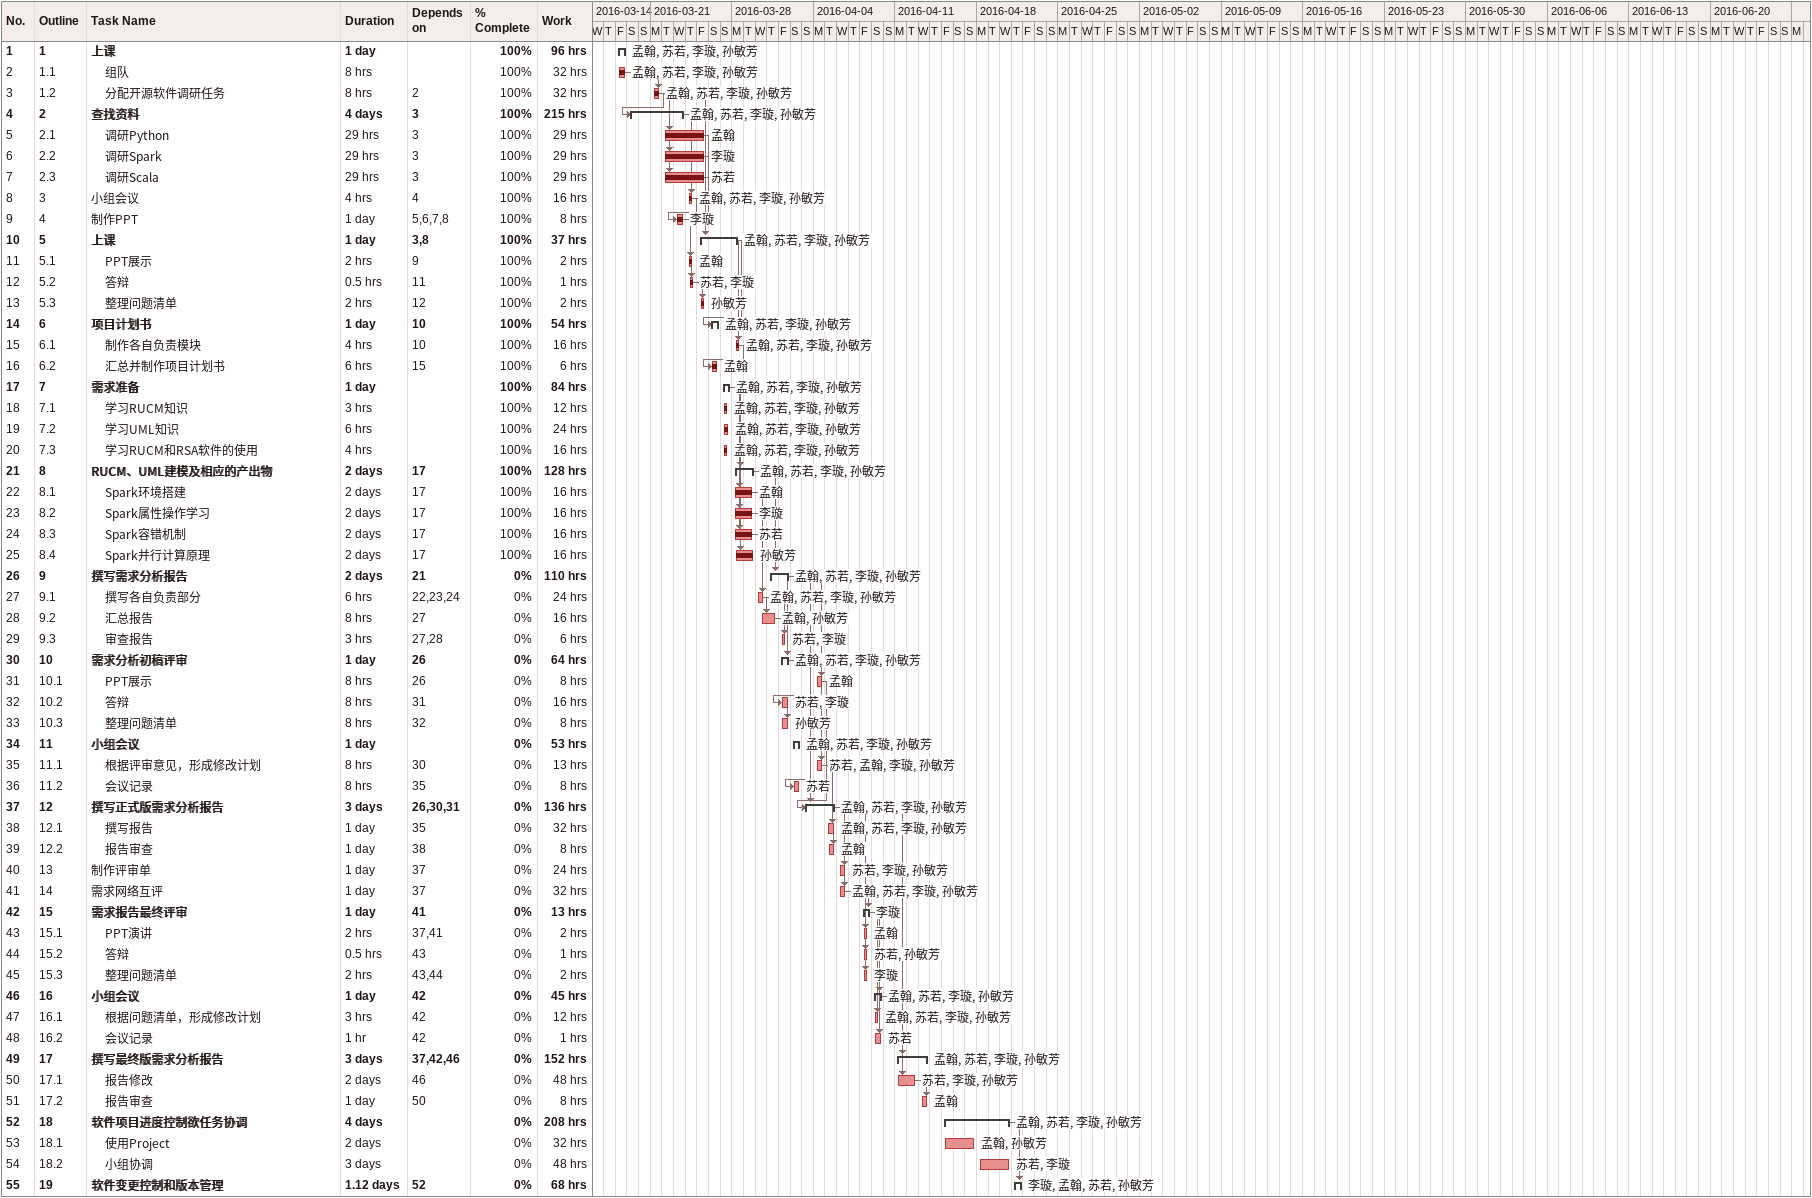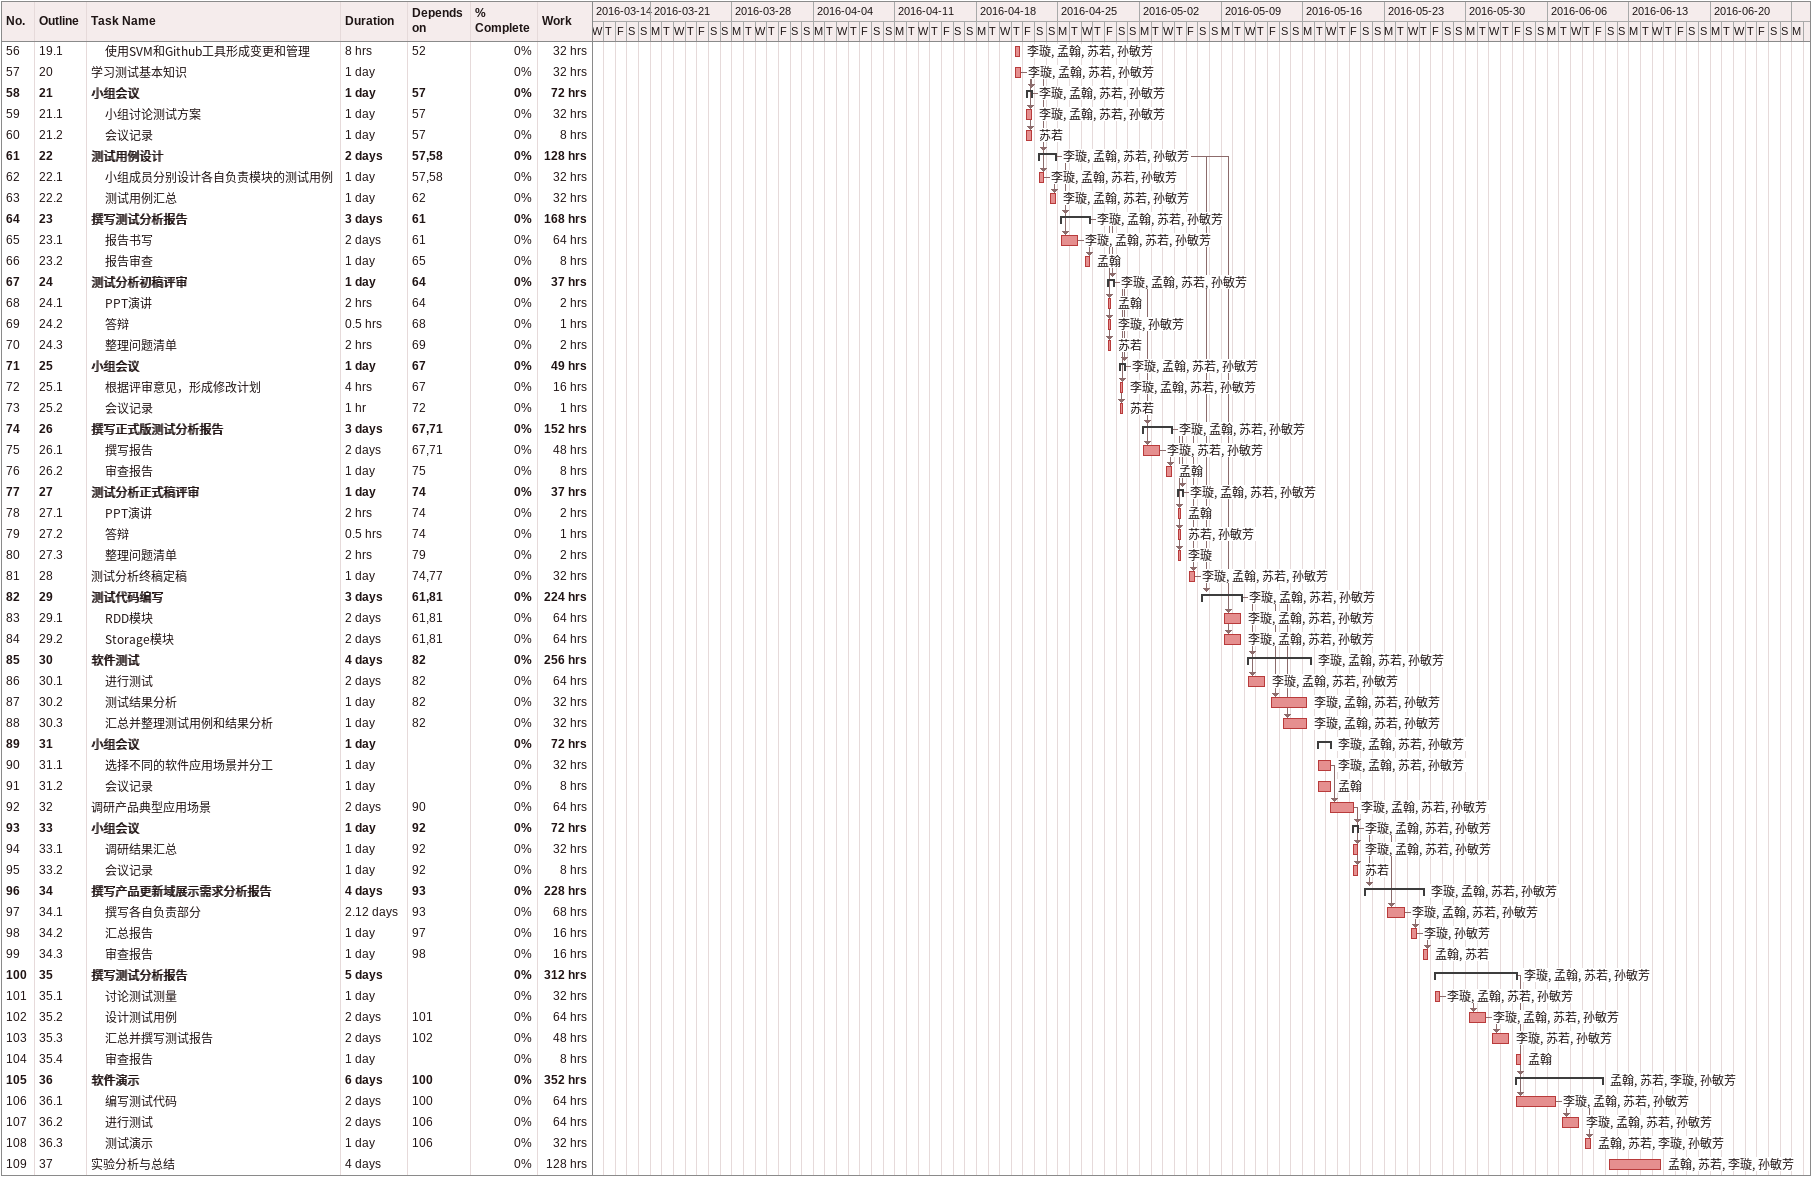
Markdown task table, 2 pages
| ID | WBS | Task | Duration | Start | Finish | Predecessors | Resources | % complete | Work (h) |
|---|---|---|---|---|---|---|---|---|---|
| 1 | 1 | **上课** | 1d | 2016-03-18 | 2016-03-18 |  | 孟翰, 苏若, 李璇, 孙敏芳 | 100 | 96 |
| 2 | 1.1 | 组队 | 8h | 2016-03-18 | 2016-03-18 |  | 孟翰, 苏若, 李璇, 孙敏芳 | 100 | 32 |
| 3 | 1.2 | 分配开源软件调研任务 | 8h | 2016-03-21 | 2016-03-21 | 2 | 孟翰, 苏若, 李璇, 孙敏芳 | 100 | 32 |
| 4 | 2 | **查找资料** | 4d | 2016-03-19 | 2016-03-23 | 3 | 孟翰, 苏若, 李璇, 孙敏芳 | 100 | 215 |
| 5 | 2.1 | 调研Python | 29h | 2016-03-22 | 2016-03-25 | 3 | 孟翰 | 100 | 29 |
| 6 | 2.2 | 调研Spark | 29h | 2016-03-22 | 2016-03-25 | 3 | 李璇 | 100 | 29 |
| 7 | 2.3 | 调研Scala | 29h | 2016-03-22 | 2016-03-25 | 3 | 苏若 | 100 | 29 |
| 8 | 3 | 小组会议 | 4h | 2016-03-24 | 2016-03-24 | 4 | 孟翰, 苏若, 李璇, 孙敏芳 | 100 | 16 |
| 9 | 4 | 制作PPT | 1d | 2016-03-23 | 2016-03-23 | 5, 6, 7, 8 | 李璇 | 100 | 8 |
| 10 | 5 | **上课** | 1d | 2016-03-25 | 2016-03-28 | 3, 8 | 孟翰, 苏若, 李璇, 孙敏芳 | 100 | 37 |
| 11 | 5.1 | PPT展示 | 2h | 2016-03-24 | 2016-03-24 | 9 | 孟翰 | 100 | 2 |
| 12 | 5.2 | 答辩 | 0.5h | 2016-03-24 | 2016-03-24 | 11 | 苏若, 李璇 | 100 | 1 |
| 13 | 5.3 | 整理问题清单 | 2h | 2016-03-25 | 2016-03-25 | 12 | 孙敏芳 | 100 | 2 |
| 14 | 6 | **项目计划书** | 1d | 2016-03-26 | 2016-03-26 | 10 | 孟翰, 苏若, 李璇, 孙敏芳 | 100 | 54 |
| 15 | 6.1 | 制作各自负责模块 | 4h | 2016-03-28 | 2016-03-28 | 10 | 孟翰, 苏若, 李璇, 孙敏芳 | 100 | 16 |
| 16 | 6.2 | 汇总并制作项目计划书 | 6h | 2016-03-26 | 2016-03-26 | 15 | 孟翰 | 100 | 6 |
| 17 | 7 | **需求准备** | 1d | 2016-03-27 | 2016-03-27 |  | 孟翰, 苏若, 李璇, 孙敏芳 | 100 | 84 |
| 18 | 7.1 | 学习RUCM知识 | 3h | 2016-03-27 | 2016-03-27 |  | 孟翰, 苏若, 李璇, 孙敏芳 | 100 | 12 |
| 19 | 7.2 | 学习UML知识 | 6h | 2016-03-27 | 2016-03-27 |  | 孟翰, 苏若, 李璇, 孙敏芳 | 100 | 24 |
| 20 | 7.3 | 学习RUCM和RSA软件的使用 | 4h | 2016-03-27 | 2016-03-27 |  | 孟翰, 苏若, 李璇, 孙敏芳 | 100 | 16 |
| 21 | 8 | **RUCM、UML建模及相应的产出物** | 2d | 2016-03-28 | 2016-03-29 | 17 | 孟翰, 苏若, 李璇, 孙敏芳 | 100 | 128 |
| 22 | 8.1 | Spark环境搭建 | 2d | 2016-03-28 | 2016-03-29 | 17 | 孟翰 | 100 | 16 |
| 23 | 8.2 | Spark属性操作学习 | 2d | 2016-03-28 | 2016-03-29 | 17 | 李璇 | 100 | 16 |
| 24 | 8.3 | Spark容错机制 | 2d | 2016-03-28 | 2016-03-29 | 17 | 苏若 | 100 | 16 |
| 25 | 8.4 | Spark并行计算原理 | 2d | 2016-03-28 | 2016-03-29 | 17 | 孙敏芳 | 100 | 16 |
| 26 | 9 | **撰写需求分析报告** | 2d | 2016-03-31 | 2016-04-01 | 21 | 孟翰, 苏若, 李璇, 孙敏芳 | 0 | 110 |
| 27 | 9.1 | 撰写各自负责部分 | 6h | 2016-03-30 | 2016-03-30 | 22, 23, 24 | 孟翰, 苏若, 李璇, 孙敏芳 | 0 | 24 |
| 28 | 9.2 | 汇总报告 | 8h | 2016-03-30 | 2016-03-31 | 27 | 孟翰, 孙敏芳 | 0 | 16 |
| 29 | 9.3 | 审查报告 | 3h | 2016-04-01 | 2016-04-01 | 27, 28 | 苏若, 李璇 | 0 | 6 |
| 30 | 10 | **需求分析初稿评审** | 1d | 2016-04-01 | 2016-04-01 | 26 | 孟翰, 苏若, 李璇, 孙敏芳 | 0 | 64 |
| 31 | 10.1 | PPT展示 | 8h | 2016-04-04 | 2016-04-04 | 26 | 孟翰 | 0 | 8 |
| 32 | 10.2 | 答辩 | 8h | 2016-04-01 | 2016-04-01 | 31 | 苏若, 李璇 | 0 | 16 |
| 33 | 10.3 | 整理问题清单 | 8h | 2016-04-01 | 2016-04-01 | 32 | 孙敏芳 | 0 | 8 |
| 34 | 11 | **小组会议** | 1d | 2016-04-02 | 2016-04-02 |  | 孟翰, 苏若, 李璇, 孙敏芳 | 0 | 53 |
| 35 | 11.1 | 根据评审意见，形成修改计划 | 8h | 2016-04-04 | 2016-04-04 | 30 | 苏若, 孟翰, 李璇, 孙敏芳 | 0 | 13 |
| 36 | 11.2 | 会议记录 | 8h | 2016-04-02 | 2016-04-02 | 35 | 苏若 | 0 | 8 |
| 37 | 12 | **撰写正式版需求分析报告** | 3d | 2016-04-03 | 2016-04-05 | 26, 30, 31 | 孟翰, 苏若, 李璇, 孙敏芳 | 0 | 136 |
| 38 | 12.1 | 撰写报告 | 1d | 2016-04-05 | 2016-04-05 | 35 | 孟翰, 苏若, 李璇, 孙敏芳 | 0 | 32 |
| 39 | 12.2 | 报告审查 | 1d | 2016-04-05 | 2016-04-05 | 38 | 孟翰 | 0 | 8 |
| 40 | 13 | 制作评审单 | 1d | 2016-04-06 | 2016-04-06 | 37 | 苏若, 李璇, 孙敏芳 | 0 | 24 |
| 41 | 14 | 需求网络互评 | 1d | 2016-04-06 | 2016-04-06 | 37 | 孟翰, 苏若, 李璇, 孙敏芳 | 0 | 32 |
| 42 | 15 | **需求报告最终评审** | 1d | 2016-04-08 | 2016-04-08 | 41 | 李璇 | 0 | 13 |
| 43 | 15.1 | PPT演讲 | 2h | 2016-04-08 | 2016-04-08 | 37, 41 | 孟翰 | 0 | 2 |
| 44 | 15.2 | 答辩 | 0.5h | 2016-04-08 | 2016-04-08 | 43 | 苏若, 孙敏芳 | 0 | 1 |
| 45 | 15.3 | 整理问题清单 | 2h | 2016-04-08 | 2016-04-08 | 43, 44 | 李璇 | 0 | 2 |
| 46 | 16 | **小组会议** | 1d | 2016-04-09 | 2016-04-09 | 42 | 孟翰, 苏若, 李璇, 孙敏芳 | 0 | 45 |
| 47 | 16.1 | 根据问题清单，形成修改计划 | 3h | 2016-04-09 | 2016-04-09 | 42 | 孟翰, 苏若, 李璇, 孙敏芳 | 0 | 12 |
| 48 | 16.2 | 会议记录 | 1h | 2016-04-09 | 2016-04-09 | 42 | 苏若 | 0 | 1 |
| 49 | 17 | **撰写最终版需求分析报告** | 3d | 2016-04-11 | 2016-04-13 | 37, 42, 46 | 孟翰, 苏若, 李璇, 孙敏芳 | 0 | 152 |
| 50 | 17.1 | 报告修改 | 2d | 2016-04-11 | 2016-04-12 | 46 | 苏若, 李璇, 孙敏芳 | 0 | 48 |
| 51 | 17.2 | 报告审查 | 1d | 2016-04-13 | 2016-04-13 | 50 | 孟翰 | 0 | 8 |
| 52 | 18 | **软件项目进度控制欲任务协调** | 4d | 2016-04-15 | 2016-04-20 |  | 孟翰, 苏若, 李璇, 孙敏芳 | 0 | 208 |
| 53 | 18.1 | 使用Project | 2d | 2016-04-15 | 2016-04-17 |  | 孟翰, 孙敏芳 | 0 | 32 |
| 54 | 18.2 | 小组协调 | 3d | 2016-04-18 | 2016-04-20 |  | 苏若, 李璇 | 0 | 48 |
| 55 | 19 | **软件变更控制和版本管理** | 1.12d | 2016-04-21 | 2016-04-21 | 52 | 李璇, 孟翰, 苏若, 孙敏芳 | 0 | 68 |
| 56 | 19.1 | 使用SVM和Github工具形成变更和管理 | 8h | 2016-04-21 | 2016-04-21 | 52 | 李璇, 孟翰, 苏若, 孙敏芳 | 0 | 32 |
| 57 | 20 | 学习测试基本知识 | 1d | 2016-04-21 | 2016-04-21 |  | 李璇, 孟翰, 苏若, 孙敏芳 | 0 | 32 |
| 58 | 21 | **小组会议** | 1d | 2016-04-22 | 2016-04-22 | 57 | 李璇, 孟翰, 苏若, 孙敏芳 | 0 | 72 |
| 59 | 21.1 | 小组讨论测试方案 | 1d | 2016-04-22 | 2016-04-22 | 57 | 李璇, 孟翰, 苏若, 孙敏芳 | 0 | 32 |
| 60 | 21.2 | 会议记录 | 1d | 2016-04-22 | 2016-04-22 | 57 | 苏若 | 0 | 8 |
| 61 | 22 | **测试用例设计** | 2d | 2016-04-23 | 2016-04-24 | 57, 58 | 李璇, 孟翰, 苏若, 孙敏芳 | 0 | 128 |
| 62 | 22.1 | 小组成员分别设计各自负责模块的测试用例 | 1d | 2016-04-23 | 2016-04-23 | 57, 58 | 李璇, 孟翰, 苏若, 孙敏芳 | 0 | 32 |
| 63 | 22.2 | 测试用例汇总 | 1d | 2016-04-24 | 2016-04-24 | 62 | 李璇, 孟翰, 苏若, 孙敏芳 | 0 | 32 |
| 64 | 23 | **撰写测试分析报告** | 3d | 2016-04-25 | 2016-04-27 | 61 | 李璇, 孟翰, 苏若, 孙敏芳 | 0 | 168 |
| 65 | 23.1 | 报告书写 | 2d | 2016-04-25 | 2016-04-26 | 61 | 李璇, 孟翰, 苏若, 孙敏芳 | 0 | 64 |
| 66 | 23.2 | 报告审查 | 1d | 2016-04-27 | 2016-04-27 | 65 | 孟翰 | 0 | 8 |
| 67 | 24 | **测试分析初稿评审** | 1d | 2016-04-29 | 2016-04-29 | 64 | 李璇, 孟翰, 苏若, 孙敏芳 | 0 | 37 |
| 68 | 24.1 | PPT演讲 | 2h | 2016-04-29 | 2016-04-29 | 64 | 孟翰 | 0 | 2 |
| 69 | 24.2 | 答辩 | 0.5h | 2016-04-29 | 2016-04-29 | 68 | 李璇, 孙敏芳 | 0 | 1 |
| 70 | 24.3 | 整理问题清单 | 2h | 2016-04-29 | 2016-04-29 | 69 | 苏若 | 0 | 2 |
| 71 | 25 | **小组会议** | 1d | 2016-04-30 | 2016-04-30 | 67 | 李璇, 孟翰, 苏若, 孙敏芳 | 0 | 49 |
| 72 | 25.1 | 根据评审意见，形成修改计划 | 4h | 2016-04-30 | 2016-04-30 | 67 | 李璇, 孟翰, 苏若, 孙敏芳 | 0 | 16 |
| 73 | 25.2 | 会议记录 | 1h | 2016-04-30 | 2016-04-30 | 72 | 苏若 | 0 | 1 |
| 74 | 26 | **撰写正式版测试分析报告** | 3d | 2016-05-02 | 2016-05-04 | 67, 71 | 李璇, 孟翰, 苏若, 孙敏芳 | 0 | 152 |
| 75 | 26.1 | 撰写报告 | 2d | 2016-05-02 | 2016-05-03 | 67, 71 | 李璇, 苏若, 孙敏芳 | 0 | 48 |
| 76 | 26.2 | 审查报告 | 1d | 2016-05-04 | 2016-05-04 | 75 | 孟翰 | 0 | 8 |
| 77 | 27 | **测试分析正式稿评审** | 1d | 2016-05-05 | 2016-05-05 | 74 | 李璇, 孟翰, 苏若, 孙敏芳 | 0 | 37 |
| 78 | 27.1 | PPT演讲 | 2h | 2016-05-05 | 2016-05-05 | 74 | 孟翰 | 0 | 2 |
| 79 | 27.2 | 答辩 | 0.5h | 2016-05-05 | 2016-05-05 | 74 | 苏若, 孙敏芳 | 0 | 1 |
| 80 | 27.3 | 整理问题清单 | 2h | 2016-05-05 | 2016-05-05 | 79 | 李璇 | 0 | 2 |
| 81 | 28 | 测试分析终稿定稿 | 1d | 2016-05-06 | 2016-05-06 | 74, 77 | 李璇, 孟翰, 苏若, 孙敏芳 | 0 | 32 |
| 82 | 29 | **测试代码编写** | 3d | 2016-05-07 | 2016-05-10 | 61, 81 | 李璇, 孟翰, 苏若, 孙敏芳 | 0 | 224 |
| 83 | 29.1 | RDD模块 | 2d | 2016-05-09 | 2016-05-10 | 61, 81 | 李璇, 孟翰, 苏若, 孙敏芳 | 0 | 64 |
| 84 | 29.2 | Storage模块 | 2d | 2016-05-09 | 2016-05-10 | 61, 81 | 李璇, 孟翰, 苏若, 孙敏芳 | 0 | 64 |
| 85 | 30 | **软件测试** | 4d | 2016-05-11 | 2016-05-16 | 82 | 李璇, 孟翰, 苏若, 孙敏芳 | 0 | 256 |
| 86 | 30.1 | 进行测试 | 2d | 2016-05-11 | 2016-05-12 | 82 | 李璇, 孟翰, 苏若, 孙敏芳 | 0 | 64 |
| 87 | 30.2 | 测试结果分析 | 1d | 2016-05-13 | 2016-05-16 | 82 | 李璇, 孟翰, 苏若, 孙敏芳 | 0 | 32 |
| 88 | 30.3 | 汇总并整理测试用例和结果分析 | 1d | 2016-05-14 | 2016-05-16 | 82 | 李璇, 孟翰, 苏若, 孙敏芳 | 0 | 32 |
| 89 | 31 | **小组会议** | 1d | 2016-05-17 | 2016-05-18 |  | 李璇, 孟翰, 苏若, 孙敏芳 | 0 | 72 |
| 90 | 31.1 | 选择不同的软件应用场景并分工 | 1d | 2016-05-17 | 2016-05-18 |  | 李璇, 孟翰, 苏若, 孙敏芳 | 0 | 32 |
| 91 | 31.2 | 会议记录 | 1d | 2016-05-17 | 2016-05-18 |  | 孟翰 | 0 | 8 |
| 92 | 32 | 调研产品典型应用场景 | 2d | 2016-05-18 | 2016-05-20 | 90 | 李璇, 孟翰, 苏若, 孙敏芳 | 0 | 64 |
| 93 | 33 | **小组会议** | 1d | 2016-05-20 | 2016-05-20 | 92 | 李璇, 孟翰, 苏若, 孙敏芳 | 0 | 72 |
| 94 | 33.1 | 调研结果汇总 | 1d | 2016-05-20 | 2016-05-20 | 92 | 李璇, 孟翰, 苏若, 孙敏芳 | 0 | 32 |
| 95 | 33.2 | 会议记录 | 1d | 2016-05-20 | 2016-05-20 | 92 | 苏若 | 0 | 8 |
| 96 | 34 | **撰写产品更新域展示需求分析报告** | 4d | 2016-05-21 | 2016-05-26 | 93 | 李璇, 孟翰, 苏若, 孙敏芳 | 0 | 228 |
| 97 | 34.1 | 撰写各自负责部分 | 2.12d | 2016-05-23 | 2016-05-24 | 93 | 李璇, 孟翰, 苏若, 孙敏芳 | 0 | 68 |
| 98 | 34.2 | 汇总报告 | 1d | 2016-05-25 | 2016-05-25 | 97 | 李璇, 孙敏芳 | 0 | 16 |
| 99 | 34.3 | 审查报告 | 1d | 2016-05-26 | 2016-05-26 | 98 | 孟翰, 苏若 | 0 | 16 |
| 100 | 35 | **撰写测试分析报告** | 5d | 2016-05-27 | 2016-06-03 |  | 李璇, 孟翰, 苏若, 孙敏芳 | 0 | 312 |
| 101 | 35.1 | 讨论测试测量 | 1d | 2016-05-27 | 2016-05-27 |  | 李璇, 孟翰, 苏若, 孙敏芳 | 0 | 32 |
| 102 | 35.2 | 设计测试用例 | 2d | 2016-05-30 | 2016-05-31 | 101 | 李璇, 孟翰, 苏若, 孙敏芳 | 0 | 64 |
| 103 | 35.3 | 汇总并撰写测试报告 | 2d | 2016-06-01 | 2016-06-02 | 102 | 李璇, 苏若, 孙敏芳 | 0 | 48 |
| 104 | 35.4 | 审查报告 | 1d | 2016-06-03 | 2016-06-03 |  | 孟翰 | 0 | 8 |
| 105 | 36 | **软件演示** | 6d | 2016-06-03 | 2016-06-10 | 100 | 孟翰, 苏若, 李璇, 孙敏芳 | 0 | 352 |
| 106 | 36.1 | 编写测试代码 | 2d | 2016-06-03 | 2016-06-06 | 100 | 李璇, 孟翰, 苏若, 孙敏芳 | 0 | 64 |
| 107 | 36.2 | 进行测试 | 2d | 2016-06-07 | 2016-06-08 | 106 | 李璇, 孟翰, 苏若, 孙敏芳 | 0 | 64 |
| 108 | 36.3 | 测试演示 | 1d | 2016-06-09 | 2016-06-09 | 106 | 孟翰, 苏若, 李璇, 孙敏芳 | 0 | 32 |
| 109 | 37 | 实验分析与总结 | 4d | 2016-06-11 | 2016-06-15 |  | 孟翰, 苏若, 李璇, 孙敏芳 | 0 | 128 |
